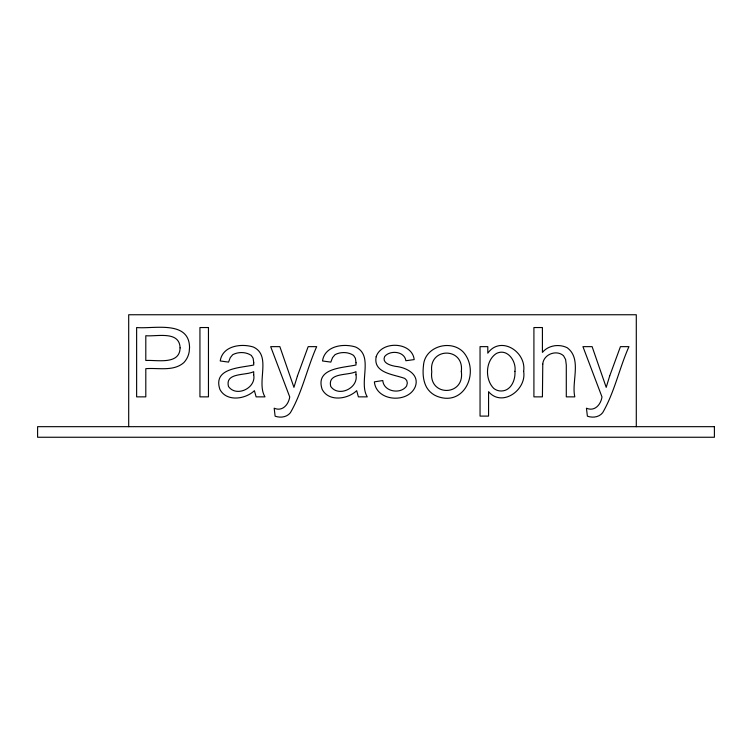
<?xml version="1.0" encoding="UTF-8"?>
<svg xmlns="http://www.w3.org/2000/svg" width="752" height="752" viewBox="0 0 752 752"><rect width="100%" height="100%" fill="white"/><g stroke="black" fill="none" stroke-linecap="round" stroke-linejoin="round"><path stroke-width="1.13" d="M636.295 426.675L636.295 314.75L128.695 314.75L128.695 426.675M253.753 362.765L253.706 364.993C240.508 367.972 212.713 367.822 219.875 389.348C226.446 402.085 245.49 399.321 254.411 390.664L256.112 396.859L265.005 396.859C256.018 382.392 271.923 355.555 253.321 347.02C241.166 343.194 222.46 345.788 220.223 360.969L228.552 362.107L230.291 357.567L232.782 354.653C238.478 351.682 245.96 351.814 251.337 355.433L253.151 358.337L253.753 362.765M356.025 362.765L355.978 364.993C342.78 367.972 314.985 367.822 322.147 389.348C328.718 402.085 347.762 399.321 356.683 390.664L358.384 396.859L367.277 396.859C358.3 382.392 374.195 355.555 355.602 347.02C343.438 343.194 324.742 345.788 322.505 360.969L330.824 362.107L332.563 357.567L335.054 354.653C340.759 351.682 348.232 351.814 353.609 355.433L355.423 358.337L356.025 362.765M514.941 371.328C515.599 379.873 511.087 390.955 501.189 390.993A11.609 11.609 0 0 1 493.744 388.389C484.72 379.422 485.331 360.565 496.442 353.449C507.421 347.969 516.521 361.261 514.941 371.328M461.324 371.469C464.943 396.511 428.452 396.887 431.77 371.751C428.349 347.104 464.398 346.785 461.324 371.469M542.775 364.109L542.418 396.859L533.911 396.859L533.911 327.543L542.418 327.543L542.418 352.415C548.302 345.243 559.018 343.73 567.149 347.706C582.151 358.676 571.285 381.734 574.81 396.859L566.294 396.859L566.294 365.04L565.607 359.522L563.53 355.743C556.424 349.313 543.367 354.418 542.775 364.109M253.706 374.778C256.385 388.145 236.278 397.582 228.486 386.5C224.867 372.221 245.716 375.812 253.706 371.657L253.706 374.778M355.978 374.778C358.666 388.145 338.55 397.582 330.758 386.5C327.148 372.221 347.997 375.812 355.978 371.657L355.978 374.778M423.508 365.228C422.605 372.738 422.934 380.728 426.685 387.477A21.103 21.103 0 0 0 437.044 396.304C464.736 407.058 480.011 371.526 463.505 352.293C451.115 339.02 424.955 346.24 423.508 365.228M189.542 347.584L189.184 351.842A20.774 20.774 0 0 1 183.911 362.549C173.58 371.732 158.249 367.653 145.803 368.677L145.803 396.859L136.629 396.859L136.629 327.543C153.483 329.141 189.344 319.816 189.542 347.584M523.646 371.375C526.861 389.884 502.035 407.65 488.565 391.66L488.565 416.1L480.049 416.1L480.049 346.644L487.804 346.644L487.804 353.167C500.672 335.176 526.616 351.795 523.646 371.375M376.169 356.739C372.86 373.274 394.189 374.364 404.82 378.463L406.7 380.427L407.33 383.003L406.616 386.011C400.76 394.65 383.614 391.858 382.787 380.54L374.374 381.866C376.291 401.794 408.853 403.739 415.452 386.237C419.56 373.97 405.845 367.38 395.834 366.403C391.228 365.604 381.64 363.338 384.639 356.551C389.94 349.887 404.567 351.118 405.864 360.734L414.183 359.597C412.237 341.681 381.349 340.44 376.169 356.739M180.085 347.875C179.85 365.265 156.548 359.729 145.803 360.499L145.803 335.721C156.717 336.755 179.568 330.466 180.085 347.875M297.444 375.915L293.938 387.355L279.847 346.644L270.682 346.644L289.736 396.953C288.561 404.576 282.451 411.861 274.179 408.204L275.119 416.194C280.383 418.027 286.728 417.322 290.375 412.754C302.266 392.253 307.06 368.236 316.686 346.644L308.17 346.644L297.444 375.915M609.703 375.915L606.206 387.355L592.115 346.644L582.941 346.644L601.995 396.953C600.829 404.576 594.719 411.861 586.438 408.204L587.387 416.194C592.642 418.027 598.987 417.322 602.634 412.754C614.525 392.253 619.328 368.236 628.945 346.644L620.438 346.644L609.703 375.915M208.454 327.543L199.938 327.543L199.938 396.859L208.454 396.859L208.454 327.543M714.4 426.675L37.6 426.675L37.6 437.25L714.4 437.25L714.4 426.675"/></g></svg>
